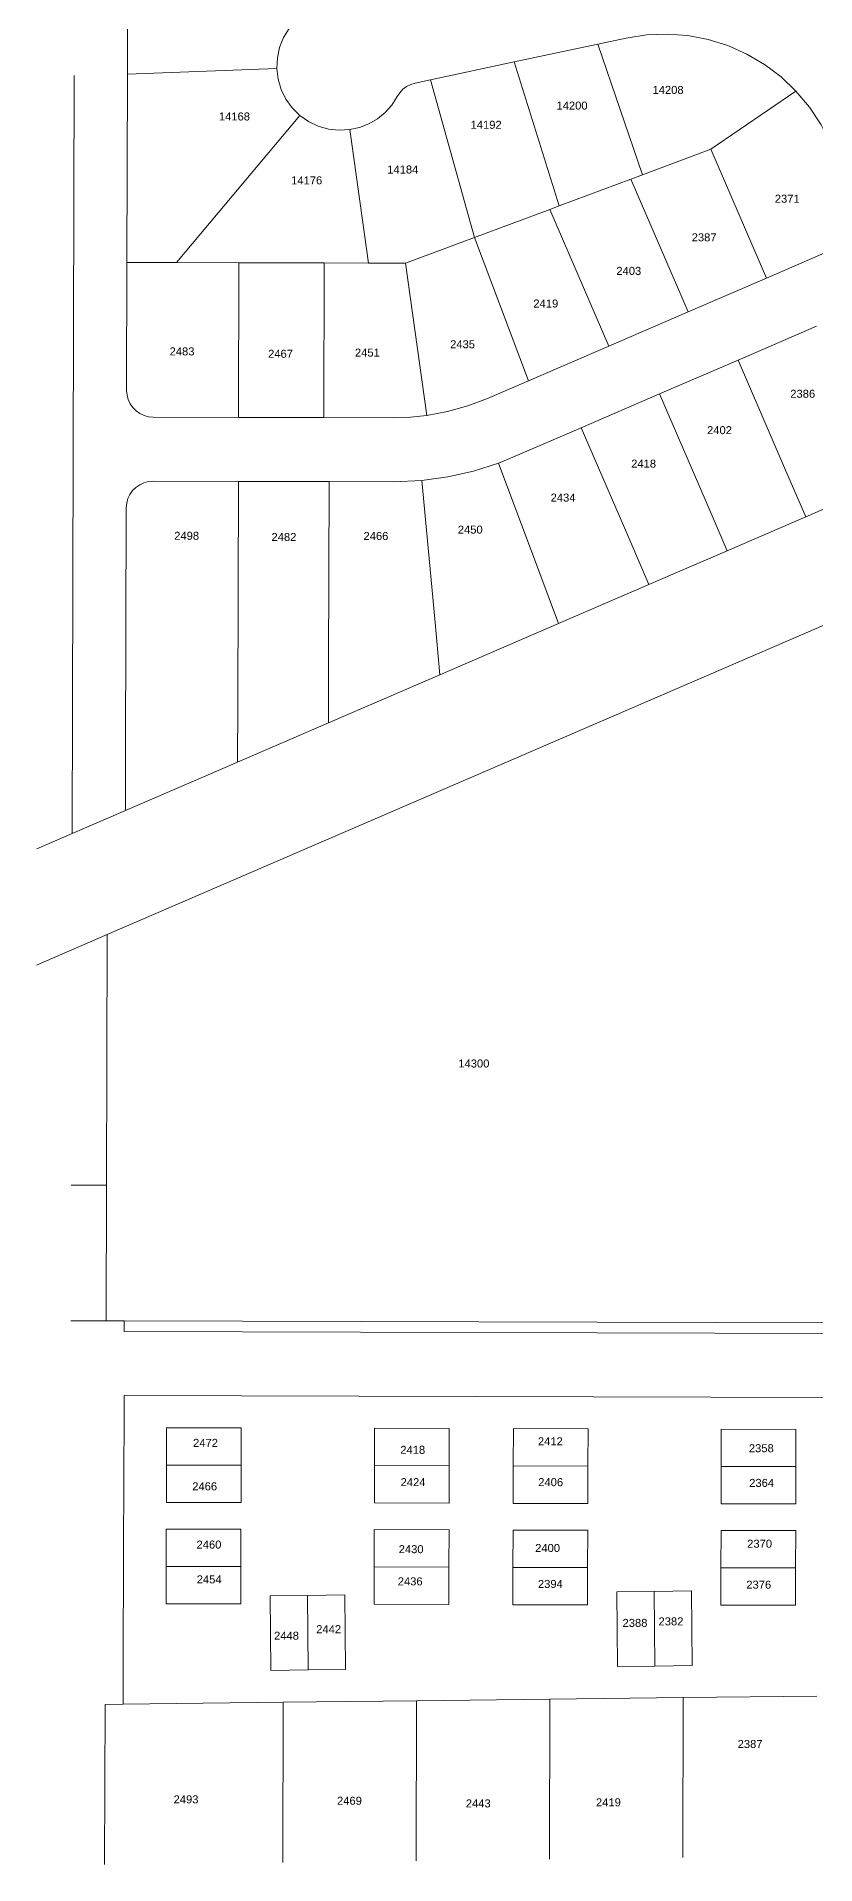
# Model space of a CAD drawing. Header units: feet. Extents: x 865220 to 2866543, y -2240498 to 973965.
# Drawn here: x 2854313 to 2855043, y 963399 to 965112 of the extents above; entities that cross this region are included whole.
import ezdxf
from ezdxf.enums import TextEntityAlignment as Align

# ---------------------------------------------------------------- set-up
doc = ezdxf.new("R2010")
doc.units = ezdxf.units.FT
doc.header["$LTSCALE"] = 0.015
doc.header["$MEASUREMENT"] = 0
doc.layers.add('Dakota County Addresses', color=7, linetype='Continuous')
doc.layers.add('Dakota County Parcels', color=7, linetype='Continuous')
doc.styles.add('Dimensions 100', font='arial.ttf')

# ---------------------------------------------------------------- blocks, each defined once
blk = doc.blocks.new('ACMAP_ANN_TEMPLATE_Dakota County Addresses')
at = {"layer": 'Dakota County Addresses', "style": 'Dimensions 100'}
blk.add_attdef('DakotaCountyAddress', text='', height=50, dxfattribs=at).set_placement((0, 0), align=Align.CENTER)

msp = doc.modelspace()

# ---------------------------------------------------------------- linework, layer by layer
at = {"layer": 'Dakota County Parcels', "lineweight": 5, "ltscale": 100}
for p, q in [((2854398.4, 965271.3), (2854397.9, 965077)), ((2854760.4, 965088.5), (2854838.8, 965105.2)), ((2854838.8, 965105.2), (2854865.2, 965110.9)), ((2854838.8, 965105.2), (2854880.7, 964982.8)), ((2854682.1, 965071.8), (2854760.4, 965088.5)), ((2854760.4, 965088.5), (2854802.5, 964953.6)), ((2854346.1, 964365.3), (2854347.9, 965075.8)), ((2854397.9, 965077), (2854397.4, 964900.6)), ((2854397.9, 965077), (2854537.9, 965082.2)), ((2854667.5, 965068.6), (2854682.1, 965071.8)), ((2854723.3, 964924), (2854682.1, 965071.8)), ((2855024.5, 965061.1), (2854944.8, 965006.6)), ((2854443.9, 964900.5), (2854559.4, 965038.4)), ((2854623.8, 964900), (2854606.2, 965025)), ((2854880.7, 964982.8), (2854944.8, 965006.6)), ((2854996.9, 964885.9), (2854944.8, 965006.6)), ((2854869.7, 964978.7), (2854880.7, 964982.8)), ((2854802.5, 964953.6), (2854869.7, 964978.7)), ((2854923.5, 964854.2), (2854869.7, 964978.7)), ((2854723.3, 964924), (2854793.7, 964950.3)), ((2854793.7, 964950.3), (2854802.5, 964953.6)), ((2854849.1, 964822.1), (2854793.7, 964950.3)), ((2854658.6, 964899.9), (2854723.3, 964924)), ((2854773.8, 964789.6), (2854723.3, 964924)), ((2854996.9, 964885.9), (2855070.3, 964917.6)), ((2854397.4, 964900.6), (2854397.1, 964780.6)), ((2854397.4, 964900.6), (2854443.9, 964900.5)), ((2854443.9, 964900.5), (2854502.4, 964900.3)), ((2854502, 964755.3), (2854502.4, 964900.3)), ((2854582.4, 964900.1), (2854502.4, 964900.3)), ((2854582, 964755.1), (2854582.4, 964900.1)), ((2854623.8, 964900), (2854582.4, 964900.1)), ((2854658.6, 964899.9), (2854623.8, 964900)), ((2854658.6, 964899.9), (2854678.6, 964757.1)), ((2854923.5, 964854.2), (2854996.9, 964885.9)), ((2854849.1, 964822.1), (2854923.5, 964854.2)), ((2855043.6, 964840.7), (2854970.2, 964809)), ((2854773.8, 964789.6), (2854849.1, 964822.1)), ((2854970.2, 964809), (2854896.7, 964777.3)), ((2854735.3, 964773), (2854773.8, 964789.6)), ((2854896.7, 964777.3), (2854823.3, 964745.6)), ((2854502, 964755.3), (2854422.1, 964755.5)), ((2854582, 964755.1), (2854502, 964755.3)), ((2854647.6, 964754.9), (2854582, 964755.1)), ((2854823.3, 964745.6), (2854759.1, 964717.9)), ((2854759.1, 964717.9), (2854745.8, 964712.5)), ((2854501.9, 964695.3), (2854421.9, 964695.5)), ((2854586.9, 964695.1), (2854501.9, 964695.3)), ((2854647.4, 964695), (2854586.9, 964695.1)), ((2854673.9, 964696.1), (2854647.4, 964695)), ((2855033.6, 964662.1), (2855107, 964693.8)), ((2854960.1, 964630.4), (2855033.6, 964662.1)), ((2854886.7, 964598.7), (2854960.1, 964630.4)), ((2854801.8, 964562), (2854886.7, 964598.7)), ((2854378.8, 964270.5), (2855061.6, 964565.3)), ((2854690.7, 964514.1), (2854801.8, 964562)), ((2854586.3, 964469), (2854690.7, 964514.1)), ((2854501.2, 964432.3), (2854586.3, 964469)), ((2854396.1, 964386.9), (2854501.2, 964432.3)), ((2854346.1, 964365.3), (2854396.1, 964386.9)), ((2854313, 964351), (2854346, 964365.4)), ((2854378.8, 964270.5), (2854345.8, 964256.2)), ((2854312.7, 964242), (2854345.8, 964256.2)), ((2854344.9, 963908.6), (2854377.9, 963908.5)), ((2854377.9, 963908.5), (2854394.9, 963908.5)), ((2854394.9, 963908.5), (2854394.8, 963898.5)), ((2854394.9, 963908.5), (2855059.9, 963906.7)), ((2854394.8, 963898.5), (2855059.2, 963896.7)), ((2854394.7, 963838.5), (2855054.6, 963836.7)), ((2854434.5, 963773.4), (2854434.6, 963808.4)), ((2854504.6, 963808.2), (2854434.6, 963808.4)), ((2854504.5, 963773.2), (2854504.6, 963808.2)), ((2854629.5, 963772.9), (2854629.6, 963807.9)), ((2854629.6, 963807.9), (2854699.6, 963807.7)), ((2854699.5, 963772.7), (2854699.6, 963807.7)), ((2854759.5, 963772.5), (2854759.6, 963807.5)), ((2854759.6, 963807.5), (2854829.6, 963807.3)), ((2854829.5, 963772.4), (2854829.6, 963807.3)), ((2854954.4, 963772), (2854954.5, 963807)), ((2854954.5, 963807), (2855024.5, 963806.8)), ((2855024.4, 963771.9), (2855024.5, 963806.8)), ((2854434.4, 963738.4), (2854434.5, 963773.4)), ((2854504.5, 963773.2), (2854434.5, 963773.4)), ((2854504.4, 963738.2), (2854504.5, 963773.2)), ((2854629.4, 963737.9), (2854629.5, 963772.9)), ((2854629.5, 963772.9), (2854699.5, 963772.7)), ((2854699.4, 963737.7), (2854699.5, 963772.7)), ((2854759.4, 963737.5), (2854759.5, 963772.5)), ((2854759.5, 963772.5), (2854829.5, 963772.4)), ((2854829.4, 963737.4), (2854829.5, 963772.4)), ((2854954.4, 963772), (2855024.4, 963771.9)), ((2854954.4, 963737), (2854954.4, 963772)), ((2855024.3, 963736.9), (2855024.4, 963771.9)), ((2854504.4, 963738.2), (2854434.4, 963738.4)), ((2854629.4, 963737.9), (2854699.4, 963737.7)), ((2854759.4, 963737.5), (2854829.4, 963737.4)), ((2854954.4, 963737), (2855024.3, 963736.9)), ((2854434.3, 963678.4), (2854434.3, 963713.4)), ((2854434.3, 963713.4), (2854504.3, 963713.2)), ((2854504.2, 963678.2), (2854504.3, 963713.2)), ((2854629.2, 963677.9), (2854629.3, 963712.9)), ((2854629.3, 963712.9), (2854699.3, 963712.7)), ((2854699.2, 963677.7), (2854699.3, 963712.7)), ((2854759.2, 963677.5), (2854759.3, 963712.5)), ((2854759.3, 963712.5), (2854829.3, 963712.4)), ((2854829.2, 963677.4), (2854829.3, 963712.4)), ((2854954.2, 963677), (2854954.3, 963712)), ((2854954.3, 963712), (2855024.3, 963711.9)), ((2855024.2, 963676.9), (2855024.3, 963711.9)), ((2854434.2, 963643.4), (2854434.3, 963678.4)), ((2854434.3, 963678.4), (2854504.2, 963678.2)), ((2854504.2, 963643.2), (2854504.2, 963678.2)), ((2854629.1, 963642.9), (2854629.2, 963677.9)), ((2854629.2, 963677.9), (2854699.2, 963677.7)), ((2854699.1, 963642.7), (2854699.2, 963677.7)), ((2854759.1, 963642.5), (2854759.2, 963677.5)), ((2854759.2, 963677.5), (2854829.2, 963677.4)), ((2854829.1, 963642.4), (2854829.2, 963677.4)), ((2854954.1, 963642), (2854954.2, 963677)), ((2854954.2, 963677), (2855024.2, 963676.9)), ((2855024.1, 963641.9), (2855024.2, 963676.9)), ((2854531.6, 963650.8), (2854566.6, 963651.2)), ((2854532.4, 963580.8), (2854531.6, 963650.8)), ((2854566.6, 963651.2), (2854601.6, 963651.7)), ((2854567.4, 963581.3), (2854566.6, 963651.2)), ((2854602.4, 963581.7), (2854601.6, 963651.7)), ((2854856.5, 963654.6), (2854891.5, 963655)), ((2854857.3, 963584.6), (2854856.5, 963654.6)), ((2854891.5, 963655), (2854926.5, 963655.4)), ((2854892.3, 963585), (2854891.5, 963655)), ((2854927.3, 963585.4), (2854926.5, 963655.4)), ((2854434.2, 963643.4), (2854504.2, 963643.2)), ((2854629.1, 963642.9), (2854699.1, 963642.7)), ((2854759.1, 963642.5), (2854829.1, 963642.4)), ((2854954.1, 963642), (2855024.1, 963641.9)), ((2854532.4, 963580.8), (2854567.4, 963581.3)), ((2854567.4, 963581.3), (2854602.4, 963581.7)), ((2854857.3, 963584.6), (2854892.3, 963585)), ((2854892.3, 963585), (2854927.3, 963585.4)), ((2854376.5, 963399), (2854376.9, 963549.1)), ((2854376.9, 963549.1), (2854393.9, 963549.3)), ((2854393.9, 963549.3), (2854543.9, 963551)), ((2854543.5, 963401), (2854543.9, 963551)), ((2854543.9, 963551), (2854668.9, 963552.5)), ((2854668.5, 963402.4), (2854668.9, 963552.5)), ((2854668.9, 963552.5), (2854793.8, 963553.9)), ((2854793.5, 963403.9), (2854793.8, 963553.9)), ((2854793.8, 963553.9), (2854918.8, 963555.4)), ((2854918.4, 963405.4), (2854918.8, 963555.4)), ((2854918.8, 963555.4), (2855043.9, 963556.8))]:
    msp.add_line(p, q, dxfattribs=at)
for points in [[(2854537.9, 965082.2), (2854538.4, 965092.2), (2854540.5, 965102), (2854544.3, 965111.3), (2854549.5, 965119.9), (2854556.1, 965127.4)], [(2854865.2, 965110.9), (2854884.4, 965113.8), (2854903.7, 965114.6), (2854923, 965113.2), (2854942.1, 965109.5), (2854960.6, 965103.8), (2854978.3, 965095.9), (2854995, 965086.1), (2855010.5, 965074.5), (2855024.5, 965061.1)], [(2854559.4, 965038.4), (2854552.3, 965045.5), (2854546.4, 965053.6), (2854542, 965062.6), (2854539.1, 965072.2), (2854537.9, 965082.2)], [(2854650.7, 965056), (2854653.1, 965059.6), (2854656.1, 965062.8), (2854659.5, 965065.4), (2854663.4, 965067.4), (2854667.5, 965068.6)], [(2854650.7, 965056), (2854645.7, 965048.1), (2854639.4, 965041.1), (2854632.2, 965035.2), (2854624.1, 965030.5), (2854615.4, 965027), (2854606.2, 965025)], [(2855024.5, 965061.1), (2855037.2, 965046), (2855048, 965029.6), (2855056.8, 965012)], [(2854606.2, 965025), (2854596.2, 965024.5), (2854586.3, 965025.6), (2854576.6, 965028.3), (2854567.6, 965032.7), (2854559.4, 965038.4)], [(2854970.2, 964809), (2855013.7, 964708), (2855033.6, 964662.1)], [(2854397.1, 964780.6), (2854397.5, 964776.3), (2854398.6, 964772), (2854400.4, 964768.1), (2854402.9, 964764.5), (2854406, 964761.4), (2854409.6, 964758.9), (2854413.5, 964757.1), (2854417.7, 964755.9), (2854422.1, 964755.5)], [(2854896.7, 964777.3), (2854940.3, 964676.3), (2854960.1, 964630.4)], [(2854735.3, 964773), (2854716.9, 964766), (2854698, 964760.7), (2854678.6, 964757.1)], [(2854678.6, 964757.1), (2854663.1, 964755.5), (2854647.6, 964754.9)], [(2854823.3, 964745.6), (2854866.9, 964644.6), (2854886.7, 964598.7)], [(2854745.8, 964712.5), (2854722.3, 964705), (2854698.3, 964699.5), (2854673.9, 964696.1)], [(2854801.8, 964562), (2854784.3, 964609), (2854745.8, 964712.5)], [(2854396.8, 964670.6), (2854397.2, 964674.9), (2854398.4, 964679.2), (2854400.2, 964683.1), (2854402.7, 964686.7), (2854405.8, 964689.7), (2854409.4, 964692.2), (2854413.3, 964694.1), (2854417.6, 964695.2), (2854421.9, 964695.5)], [(2854501.2, 964432.3), (2854501.4, 964486.8), (2854501.9, 964695.3)], [(2854586.3, 964469), (2854586.4, 964523.5), (2854586.9, 964695.1)], [(2854690.7, 964514.1), (2854685.9, 964566.5), (2854673.9, 964696.1)], [(2854396.1, 964386.9), (2854396.2, 964441.4), (2854396.8, 964670.6)], [(2854378.8, 964270.5), (2854378.2, 964035.6), (2854377.9, 963908.5)], [(2854345.2, 964035.7), (2854378.2, 964035.6), (2854378.2, 964035.6)], [(2854394.7, 963838.5), (2854394.4, 963744.2), (2854394.3, 963709.2), (2854394, 963569.2), (2854393.9, 963549.3)]]:
    msp.add_lwpolyline(points, dxfattribs=at)

# ---------------------------------------------------------------- block references
at = {"layer": 'Dakota County Addresses', "lineweight": 5, "ltscale": 100, "xscale": 0.15, "yscale": 0.15, "zscale": 0.15}
for p, values in [((2854814.6, 965043.8), {'DakotaCountyAddress': '14200'}), ((2854904.6, 965058.5), {'DakotaCountyAddress': '14208'}), ((2854498.2, 965033.6), {'DakotaCountyAddress': '14168'}), ((2854734.1, 965025.8), {'DakotaCountyAddress': '14192'}), ((2854656, 964983.9), {'DakotaCountyAddress': '14184'}), ((2854565.9, 964973.7), {'DakotaCountyAddress': '14176'}), ((2855016.3, 964956.5), {'DakotaCountyAddress': '2371'}), ((2854938.4, 964920.3), {'DakotaCountyAddress': '2387'}), ((2854867.8, 964888.9), {'DakotaCountyAddress': '2403'}), ((2854790, 964858.3), {'DakotaCountyAddress': '2419'}), ((2854449.1, 964813.4), {'DakotaCountyAddress': '2483'}), ((2854541.4, 964811.2), {'DakotaCountyAddress': '2467'}), ((2854622.8, 964812.3), {'DakotaCountyAddress': '2451'}), ((2854712, 964820.1), {'DakotaCountyAddress': '2435'}), ((2855030.8, 964773.7), {'DakotaCountyAddress': '2386'}), ((2854952.8, 964739.6), {'DakotaCountyAddress': '2402'}), ((2854881.7, 964708.2), {'DakotaCountyAddress': '2418'}), ((2854806.2, 964676.4), {'DakotaCountyAddress': '2434'}), ((2854453.4, 964640.6), {'DakotaCountyAddress': '2498'}), ((2854544.6, 964639.5), {'DakotaCountyAddress': '2482'}), ((2854630.8, 964640.4), {'DakotaCountyAddress': '2466'}), ((2854719.2, 964646.4), {'DakotaCountyAddress': '2450'}), ((2854722.6, 964146), {'DakotaCountyAddress': '14300'}), ((2854471.1, 963790.4), {'DakotaCountyAddress': '2472'}), ((2854665.3, 963783.9), {'DakotaCountyAddress': '2418'}), ((2854794.3, 963791.9), {'DakotaCountyAddress': '2412'}), ((2854992, 963785.4), {'DakotaCountyAddress': '2358'}), ((2854470.3, 963749.7), {'DakotaCountyAddress': '2466'}), ((2854665.6, 963753.6), {'DakotaCountyAddress': '2424'}), ((2854794.6, 963753.6), {'DakotaCountyAddress': '2406'}), ((2854992.3, 963752.9), {'DakotaCountyAddress': '2364'}), ((2854474.3, 963695.1), {'DakotaCountyAddress': '2460'}), ((2854663.8, 963690.8), {'DakotaCountyAddress': '2430'}), ((2854791.7, 963691.9), {'DakotaCountyAddress': '2400'}), ((2854990.4, 963695.9), {'DakotaCountyAddress': '2370'}), ((2854474.5, 963662.5), {'DakotaCountyAddress': '2454'}), ((2854662.9, 963660.6), {'DakotaCountyAddress': '2436'}), ((2854794.3, 963658.2), {'DakotaCountyAddress': '2394'}), ((2854989.6, 963657.5), {'DakotaCountyAddress': '2376'}), ((2854873.6, 963621.7), {'DakotaCountyAddress': '2388'}), ((2854907.3, 963623.1), {'DakotaCountyAddress': '2382'}), ((2854547, 963609.7), {'DakotaCountyAddress': '2448'}), ((2854586.5, 963615.8), {'DakotaCountyAddress': '2442'}), ((2854981.5, 963508.2), {'DakotaCountyAddress': '2387'}), ((2854452.8, 963456.3), {'DakotaCountyAddress': '2493'}), ((2854606, 963455), {'DakotaCountyAddress': '2469'}), ((2854726.7, 963452.5), {'DakotaCountyAddress': '2443'}), ((2854848.7, 963453.5), {'DakotaCountyAddress': '2419'})]:
    msp.add_blockref('ACMAP_ANN_TEMPLATE_Dakota County Addresses', p, dxfattribs=at).add_auto_attribs(values)

doc.saveas('drawing.dxf')
